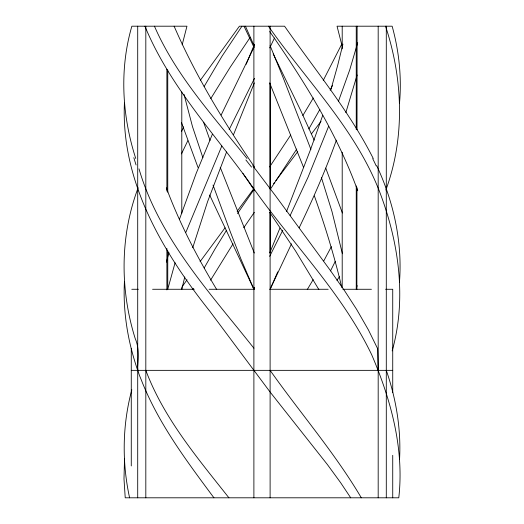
<?xml version="1.0" encoding="UTF-8"?>
<svg xmlns="http://www.w3.org/2000/svg" width="524" height="524" viewBox="0 0 524 524"><rect width="100%" height="100%" fill="white"/><g stroke="black" fill="none" stroke-linecap="round" stroke-linejoin="round"><path stroke-width="0.79" d="M270.089 252.575L270.089 212.436M270.096 189.157L270.102 83.192M356.864 289.497L356.968 187.553M357.021 129.756L357.126 26.2M253.898 348.205C210.864 293.938 159.231 238.335 138.991 168.839M213.93 497.8C192.328 468.646 170.372 439.479 153.676 407.141C149.556 399.15 145.757 390.983 142.364 382.658C140.327 376.874 136.81 371.261 137.812 364.927C138.415 355.881 138.925 346.862 135.153 338.399C119.891 289.53 119.976 235.807 138.172 187.736M124.424 103.071C120.828 181.605 162.99 252.444 210.216 311.734L269.971 391.86L327.376 464.526L340.58 482.611L350.707 497.8M124.437 281.512C122.826 311.636 127.876 341.897 137.707 370.35M399.563 459.188C401.174 429.064 396.124 398.803 386.293 370.35M124.535 458.493L123.992 478.838L125.223 497.8L398.777 497.8C404.364 448.721 390.884 399.576 371.719 354.787C340.901 290.538 288.901 240.202 249.011 181.854C212.403 131.393 168.918 84.567 144.912 26.2M399.465 282.2C402.452 243.306 394.159 204.026 378.066 168.649M399.524 102.992C401.79 77.218 399.052 51.103 392.135 26.2L337.043 26.2L342.401 47.173M342.925 44.114L337.633 65.618L330.827 89.846M357.106 285.587L356.248 289.274L356.248 185.922M182.175 44.809L186.957 26.2L131.865 26.2C119.269 69.41 122.046 115.922 135.755 158.503M184.776 276.96L181.795 289.274L181.795 287.709M131.832 389.791C122.341 424.951 121.843 462.266 129.592 497.8M357.702 42.686L349.724 69.902L338.432 101.328M392.168 350.903C406.775 298.935 398.915 243.431 380.293 193.579C356.346 129.847 306.763 81.141 268.452 26.2M357.106 75.03L345.853 112.595M166.344 262.164L168.983 252.712M192.727 247.734L207.576 201.694L226.571 151.973M175.082 262.779L167.752 289.274L167.752 250.911M322.751 115.332L310.346 150.06L286.523 211.532M179.431 219.346L196.231 173.261L212.351 134.308M385.847 190.055C405.222 137.439 402.956 79.013 385.54 26.2M336.382 140.131C325.725 170.077 312.907 199.199 299.152 227.835M185.928 232.191L221.809 146.019M328.568 126.461L308.086 177.125L290.152 215.528M233.58 134.517L254.35 82.89M246.188 64.282L254.435 44.376M279.921 228.104L269.703 253.02M277.74 271.871L270.109 289.274L291.521 243.817M181.448 131.635L183.642 126.815M254.546 287.833L253.891 289.274L209.633 194.974M254.572 287.8L253.891 289.274L240.811 258.725L230.481 232.302L213.032 185.07M229.139 129.631L254.494 78.351M181.487 153.879L187.782 140.753M221.148 115.051L254.284 46.656M341.864 43.918L323.243 80.454M274.484 38.003L269.729 47.88M335.236 261.443L330.513 270.901M269.683 256.347L282.796 230.226M192.767 289.602L193.395 288.357M332.596 85.314L330.14 90.121M331.365 246.634L323.806 260.854M319.882 109.411L308.826 128.976M204.183 267.987L215.017 248.998L226.538 230.246M204.157 86.493L221.947 56.323L241.964 26.2M313.326 97.981L302.872 115.516M210.563 280.183L233.029 243.85M313.182 279.62L307.254 289.602M210.805 98.551L230.357 66.987L250.099 37.479M296.774 149.052L270.325 189.269M290.669 135.074L269.644 166.887M237.477 213.569L254.14 189.288M243.771 227.698L254.31 212.364M181.972 287.021L186.996 279.79M339.48 276.698L336.939 280.307M200.397 80.218L239.422 26.2L284.578 26.2C314.885 69.744 349.233 110.924 373.258 158.503M237.123 211.251L253.596 188.902M225.045 227.796L200.076 261.633M273.685 183.61L274.55 182.437M275.853 180.688L297.763 151.626M321.022 121.385L311.577 133.725M131.793 289.274L138.375 289.274M152.576 289.274L194.293 289.274M209.109 289.274L254.166 289.274M269.834 289.274L328.175 289.274M342.847 289.274L371.424 289.274M385.625 289.274L392.731 289.274L392.731 392.411M131.269 370.35L392.731 370.35M247.014 158.503C213.504 116.479 176.149 76.059 154.442 26.2M228.909 497.8C197.522 457.996 163.861 418.394 145.816 370.35M252.764 165.787L254.553 168.073M254.998 168.649L275.631 195.924L330.637 270.856L344.897 291.233L356.575 309.304L368.398 329.884L377.614 348.656L378.184 370.35M270.109 370.35C300.213 413.03 334.712 452.716 361.318 497.8M269.736 31.551C304.405 81.351 336.925 133.489 357.735 190.775M269.69 212.364L295.484 250.858L318.847 289.536M254.448 190.395L242.953 173.477M254.356 166.887C224.017 122.19 195.59 75.882 174.119 26.2M216.746 289.602C197.201 257.133 179.568 223.355 166.337 187.795M253.95 47.219L244.033 26.2M273.214 53.952L300.691 110.479L314.217 140.177M376.756 165.787L377.811 168.073M245.442 26.2L254.029 45.595M270.122 45.686L283.163 77.709L310.902 149.419M254.297 253.02L220.231 167.3M269.65 82.89L303.52 167.287M197.987 167.438L181.461 122.524M325.751 168.093L342.388 212.98M210.072 140.419L203.581 122.216M202.886 157.737L192.504 126.664L183.996 94.281M314.367 195.924C325.103 225.798 334.397 256.203 341.694 287.106M321.395 177.492L331.974 211.532L342.408 253.754M392.731 455.317L392.731 497.8M386.293 26.2L386.293 497.8M378.184 26.2L378.184 497.8M356.248 26.2L356.248 129.552M342.205 26.2L342.205 48.909M342.205 152.255L342.205 287.709M270.109 26.2L270.109 497.8M253.891 26.2L253.891 497.8M181.795 91.969L181.795 213.327M167.752 70.046L167.752 192.19M166.874 69.22L166.874 191.103M166.874 248.461L166.874 289.89M145.816 26.2L145.816 497.8M137.707 26.2L137.707 497.8M131.269 348.46L131.269 465.934M372.721 158.68A379.9 315.92 5.4 0 1 376.239 165.944M245.854 159.931A379.9 140.707 53.5 0 1 251.533 167.123M136.063 164.975A379.9 175.213 51.5 0 1 133.83 157.659"/></g></svg>
